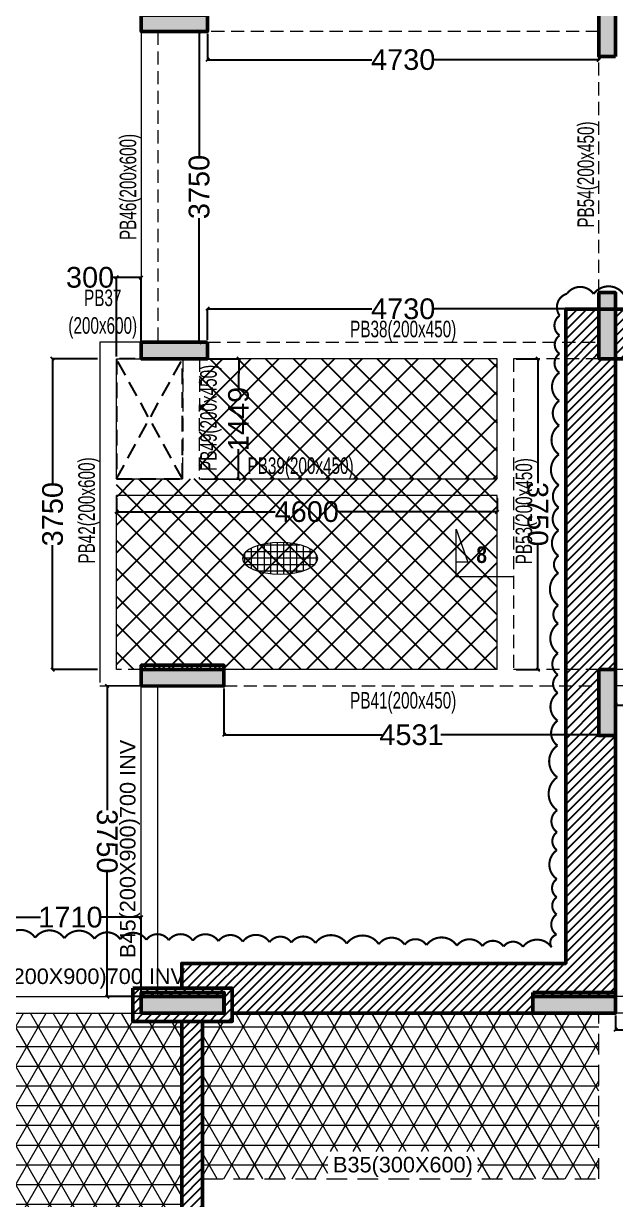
# Model space of a CAD drawing. Header units: millimetres. Extents: x 372 to 37729, y 179 to 80599.
# Drawn here: x 9580 to 16732, y 37891 to 52089 of the extents above; entities that cross this region are included whole.
import ezdxf
from ezdxf.enums import TextEntityAlignment as Align

# ---------------------------------------------------------------- set-up
doc = ezdxf.new("R2010")
doc.units = ezdxf.units.MM
doc.linetypes.add('DASHED', pattern=[0.75, 0.5, -0.25])
doc.linetypes.add('HIDDEN', pattern=[9.525, 6.35, -3.175])
for name, color, linetype, lineweight in [('A-CLMN', 5, 'Continuous', 50), ('A-CONC', 5, 'Continuous', 40), ('A-CONC-PATT', 253, 'Continuous', 0), ('HATCH', 9, 'Continuous', 0), ('S - BEAM', 7, 'Continuous', 13), ('S - BEAM TXT', 30, 'Continuous', 13), ('section symb', 5, 'Continuous', 0), ('STR-Stair', 1, 'Continuous', 13)]:
    doc.layers.add(name, color=color, linetype=linetype, lineweight=lineweight)
for name, color, linetype in [('BAND DETAILS', 2, 'Continuous'), ('PC-Detail-Light', 7, 'Continuous'), ('S-DIM', 8, 'Continuous'), ('SL-FW-HIDDEN', 1, 'Continuous'), ('SO-STR-BEAM-TEXT', 3, 'Continuous'), ('TEXT', 7, 'Continuous'), ('TOILET SUNK BY100', 240, 'Continuous'), ('TOILET SUNK BY80', 240, 'Continuous')]:
    doc.layers.add(name, color=color, linetype=linetype)
doc.styles.add('S - GRID TXT', font='ARIALNB.TTF')
doc.styles.add('SD', font='ARIALNB.TTF')
doc.styles.add('SOBHA', font='arial.ttf')
doc.styles.add('TITLE', font='tahoma.ttf')
doc.dimstyles.new('S--20', dxfattribs={"dimscale": 20, "dimtxt": 12.5, "dimasz": 2, "dimexe": 0.25, "dimexo": 1.5, "dimgap": 0.1, "dimtad": 0, "dimdec": 0, "dimrnd": 0.0005, "dimzin": 0, "dimdsep": 46, "dimtxsty": 'SOBHA', "dimblk": 'OBLIQUE', "dimcen": 0.09, "dimclrd": 8, "dimclre": 8, "dimclrt": 4, "dimadec": 0, "dimazin": 0, "dimtfac": 1, "dimtdec": 0, "dimtofl": 0, "dimtmove": 0, "dimatfit": 3, "dimfxl": 0.18, "dimtolj": 1, "dimtzin": 0, "dimlwd": -1, "dimlwe": -1, "dimarcsym": 0})
pattern_1 = [(0, (123594.12, 2235012.68), (0, 238.125), []), (60, (123594.12, 2235012.68), (-206.2223, 119.0625), []), (120, (123594.12, 2235012.68), (-206.2223, -119.0625), [])]
pattern_2 = [(45, (115101.865, 2202602.75), (-56.1266008, 56.1266008), [])]
pattern_3 = [(45, (115002.655, 2202502.09), (-56.1266008, 56.1266008), [])]

# ---------------------------------------------------------------- blocks, each defined once
blk = doc.blocks.new('*U72')
at = {"layer": 'SL-FW-HIDDEN', "linetype": 'HIDDEN', "ltscale": 30}
for p, q in [((800, 1449), (0, 0)), ((0, 1449), (800, 0))]:
    blk.add_line(p, q, dxfattribs=at)
blk.add_lwpolyline([(0, 1449), (800, 1449), (800, 0), (0, 0)], close=True, dxfattribs=at)
at = {"layer": 'SL-FW-HIDDEN', "linetype": 'DASHED', "ltscale": 250, "style": 'TITLE'}
blk.add_attdef('DECRIPTION', text='', height=125, dxfattribs=at).set_placement((960, 116), align=Align.MIDDLE_CENTER)
blk = doc.blocks.new('plinth beam layout')
at = {"layer": 'TOILET SUNK BY100', "linetype": 'Continuous', "lineweight": 18}
h = blk.add_hatch(dxfattribs=at)
h.set_pattern_fill('NET', color=2, scale=630)
h.set_pattern_definition([(2e-15, (-379527.434, -2223859.68), (0, 78.75), []), (90, (-379527.434, -2223859.68), (-78.75, 5e-15), [])])
h.paths.add_polyline_path([(-177095, -2211163), (-177096, -2211171), (-177099, -2211181), (-177103, -2211190), (-177108, -2211199), (-177114, -2211209), (-177122, -2211218), (-177130, -2211227), (-177140, -2211235), (-177150, -2211244), (-177162, -2211252), (-177174, -2211260), (-177187, -2211268), (-177202, -2211276), (-177217, -2211283), (-177233, -2211290), (-177250, -2211296), (-177267, -2211302), (-177286, -2211308), (-177304, -2211313), (-177324, -2211318), (-177344, -2211323), (-177365, -2211327), (-177386, -2211330), (-177407, -2211334), (-177429, -2211336), (-177451, -2211339), (-177474, -2211340), (-177496, -2211342), (-177519, -2211343), (-177542, -2211343), (-177565, -2211343), (-177587, -2211342), (-177610, -2211341), (-177632, -2211340), (-177655, -2211338), (-177677, -2211335), (-177698, -2211332), (-177720, -2211329), (-177741, -2211325), (-177761, -2211320), (-177781, -2211316), (-177800, -2211311), (-177819, -2211305), (-177837, -2211299), (-177854, -2211293), (-177870, -2211286), (-177886, -2211279), (-177901, -2211272), (-177914, -2211264), (-177927, -2211256), (-177939, -2211248), (-177950, -2211240), (-177960, -2211231), (-177969, -2211222), (-177977, -2211213), (-177984, -2211204), (-177989, -2211195), (-177994, -2211185), (-177997, -2211176), (-178000, -2211166), (-178000, -2211161), (-178001, -2211152), (-178000, -2211139), (-177997, -2211128), (-177994, -2211118), (-177989, -2211109), (-177984, -2211100), (-177977, -2211090), (-177969, -2211081), (-177960, -2211073), (-177950, -2211064), (-177939, -2211055), (-177927, -2211047), (-177914, -2211039), (-177901, -2211032), (-177886, -2211024), (-177870, -2211017), (-177854, -2211011), (-177837, -2211004), (-177819, -2210999), (-177800, -2210993), (-177781, -2210988), (-177761, -2210983), (-177741, -2210979), (-177720, -2210975), (-177698, -2210971), (-177677, -2210969), (-177655, -2210966), (-177632, -2210964), (-177610, -2210962), (-177587, -2210961), (-177565, -2210961), (-177542, -2210961), (-177519, -2210961), (-177496, -2210962), (-177474, -2210963), (-177451, -2210965), (-177429, -2210967), (-177407, -2210970), (-177386, -2210973), (-177365, -2210977), (-177344, -2210981), (-177324, -2210985), (-177304, -2210990), (-177286, -2210996), (-177267, -2211001), (-177250, -2211008), (-177233, -2211014), (-177217, -2211021), (-177202, -2211028), (-177187, -2211036), (-177174, -2211043), (-177162, -2211051), (-177150, -2211060), (-177140, -2211068), (-177130, -2211077), (-177122, -2211086), (-177114, -2211095), (-177108, -2211104), (-177103, -2211114), (-177099, -2211123), (-177096, -2211133), (-177095, -2211141), (-177094, -2211152)])
at = {"layer": 'TOILET SUNK BY80', "ltscale": 10000}
h = blk.add_hatch(dxfattribs=at)
h.set_pattern_fill('ANSI37', color=256, scale=75, style=0)
h.set_pattern_definition([(45, (-37256.75, -360192.46), (-168.379802, 168.379802), []), (135, (-37256.75, -360192.46), (-168.379802, -168.379802), [])])
h.paths.add_polyline_path([(-174926, -2208740), (-178425, -2208740), (-178425, -2208740), (-178524, -2208744), (-178524, -2210193), (-174925, -2210193)])
at = {"layer": 'TOILET SUNK BY80'}
h = blk.add_hatch(dxfattribs=at)
h.set_pattern_fill('ANSI37', color=256, scale=75, style=0)
h.set_pattern_definition([(45, (-2861.98, -360192.46), (-168.379802, 168.379802), []), (135, (-2861.98, -360192.46), (-168.379802, -168.379802), [])])
h.paths.add_polyline_path([(-174925, -2210193), (-179525, -2210193), (-179525, -2212490), (-179225, -2212490), (-178425, -2212490), (-174925, -2212490)])
at = {"layer": 'A-CLMN', "lineweight": 18, "extrusion": (0, 0, -1)}
blk.add_ellipse((-177547, -2211152, 0), major_axis=(454, 0), ratio=0.421603, dxfattribs=at)
at = {"layer": 'S - BEAM', "linetype": 'ByBlock', "ltscale": 25}
for p, q in [((-179225, -2204793, 0), (-179225, -2208543, 0)), ((-179225, -2208543, 0), (-179725, -2208543, 0)), ((-179725, -2208543, 0), (-179725, -2208743, 0)), ((-179725, -2208743, 0), (-179725, -2212493, 0)), ((-179525, -2210193, -1), (-179525, -2208743, 0)), ((-179525, -2208743, 0), (-179225, -2208743, 0)), ((-174926, -2208743, 1), (-178425, -2208743, 0)), ((-174925, -2210193, 0), (-174926, -2208743, 0)), ((-179525, -2212493, 0), (-179525, -2210395, -1)), ((-174925, -2212493, 0), (-174925, -2210395, 0)), ((-174925, -2212493, 1), (-178225, -2212493, 0)), ((-179725, -2212693, 0), (-179225, -2212693, 0))]:
    blk.add_line(p, q, dxfattribs=at)
at = {"layer": 'S - BEAM', "linetype": 'HIDDEN', "ltscale": 25}
for p, q in [((-179025, -2204793, 0), (-179025, -2208543, 0)), ((-173695, -2204791, 0), (-178425, -2204791, 0)), ((-173695, -2207943, 0), (-173695, -2205093, 0)), ((-178425, -2208543, 0), (-173695, -2208543, 0)), ((-178722, -2208743, -1), (-178725, -2210193, -1)), ((-178522, -2208743, -1), (-178525, -2210193, -1)), ((-174926, -2208743, 0), (-174926, -2208743, 0)), ((-174726, -2208743, 0), (-174726, -2212493, 0)), ((-173695, -2208743, 0), (-174726, -2208743, 1)), ((-179725, -2212493, 0), (-179725, -2212693, 0)), ((-179725, -2212493, 0), (-179725, -2212493, 0)), ((-179225, -2212493, 0), (-179525, -2212493, 0)), ((-173695, -2212493, 0), (-174726, -2212493, 1)), ((-178225, -2212693, 0), (-173695, -2212693, 0))]:
    blk.add_line(p, q, dxfattribs=at)
at = {"layer": 'S - BEAM', "linetype": 'ByBlock', "ltscale": 25, "elevation": 0}
for points in [[(-179525, -2210193), (-178725, -2210193)], [(-178525, -2210193), (-174925, -2210193)], [(-174925, -2210395), (-179525, -2210395)]]:
    blk.add_lwpolyline(points, dxfattribs=at)
at = {"layer": 'section symb', "ltscale": 1000, "elevation": -1}
blk.add_lwpolyline([(-174723, -2211374), (-175420, -2211374), (-175420, -2210799), (-175281, -2211197), (-175420, -2211197)], dxfattribs=at)
at = {"layer": 'SL-FW-HIDDEN', "color": 3, "linetype": 'DASHED', "lineweight": 5, "ltscale": 30, "xscale": -1, "rotation": 180}
blk.add_blockref('*U72', (-179525, -2208743, 0), dxfattribs=at)
at = {"layer": 'S - BEAM TXT', "char_height": 200, "attachment_point": 8, "rotation": 90, "style": 'S - GRID TXT'}
for s, insert in [('{\\fSwis721 LtCn BT|b0|i0|c0|p34;\\W0.9;PB54(200x450)}', (-173695, -2206518, 0)), ('{\\fSwis721 LtCn BT|b0|i0|c0|p34;\\W0.9;PB46(200x600)}', (-179225, -2206668, 0)), ('{\\fSwis721 LtCn BT|b0|i0|c0|p34;\\W0.9;PB49(200x450)}', (-178253, -2209456, 0)), ('{\\fSwis721 LtCn BT|b0|i0|c0|p34;\\W0.9;PB42(200x600)}', (-179725, -2210574, -1)), ('{\\fSwis721 LtCn BT|b0|i0|c0|p34;\\W0.9;PB53(200x450)}', (-174442, -2210583, -1))]:
    blk.add_mtext(s, dxfattribs=dict(at, insert=insert))
at = {"layer": 'S - BEAM TXT', "char_height": 200, "attachment_point": 8, "style": 'S - GRID TXT'}
for s, insert in [('{\\fSwis721 LtCn BT|b0|i0|c0|p34;\\W0.9;PB37\\P(200x600)}', (-179690, -2208500, 0)), ('{\\fSwis721 LtCn BT|b0|i0|c0|p34;\\W0.9;PB38(200x450)}', (-176060, -2208543, 0)), ('{\\fSwis721 LtCn BT|b0|i0|c0|p34;\\W0.9;PB39(200x450)}', (-177300, -2210193, 0)), ('{\\fSwis721 LtCn BT|b0|i0|c0|p34;\\W0.9;PB41(200x450)}', (-176060, -2213026, 0))]:
    blk.add_mtext(s, dxfattribs=dict(at, insert=insert))
at = {"layer": 'TEXT', "color": 4, "linetype": 'Continuous', "style": 'SD'}
blk.add_text('8', height=200, rotation=0.0105, dxfattribs=at).set_placement((-175176, -2211208, -1))
blk = doc.blocks.new('A$C2768e20f')
at = {"layer": 'PC-Detail-Light', "linetype": 'ByBlock'}
h = blk.add_hatch(dxfattribs=at)
h.set_pattern_fill('ANSI31', color=8, scale=25)
h.set_pattern_definition(pattern_2)
h.paths.add_polyline_path([(8240, 8331), (8240, 11081), (8040, 11081), (8040, 11680), (7639, 11680), (7639, 8331), (3000, 8331), (3000, 8031), (3610, 8031), (3610, 7731), (7240, 7731), (7240, 7931), (8240, 7931), (8240, 7931)])
h.paths.add_polyline_path([(8040, 11880), (7639, 11880), (7639, 11680), (8040, 11680)])
h.paths.add_polyline_path([(8240, 15631), (8041, 15631), (8041, 15630), (7639, 15630), (7639, 11880), (8040, 11880), (8040, 11881), (8240, 11881)])
h.paths.add_polyline_path([(8040, 15830), (7639, 15830), (7639, 15630), (8040, 15630)])
h.paths.add_polyline_path([(8040, 16231), (7639, 16231), (7639, 15830), (8040, 15830)])
h.paths.add_polyline_path([(10240, 16031), (10240, 16231), (8240, 16231), (8240, 15631), (10240, 15631)])
h.paths.add_polyline_path([(10439, 16231), (10240, 16231), (10240, 16031), (10439, 16031)])
h.paths.add_polyline_path([(342, 7965), (3101, 7965), (3101, 8334), (342, 8334)], flags=9)
h = blk.add_hatch(dxfattribs=at)
h.set_pattern_fill('ANSI31', color=8, scale=25)
h.set_pattern_definition(pattern_2)
h.paths.add_polyline_path([(3510, 7931), (3510, 7731), (3610, 7731), (3610, 8031), (3000, 8031), (3000, 7931)])
h.paths.add_polyline_path([(2709, 8031), (2710, 7931), (3000, 7931), (3000, 8031)])
h.paths.add_polyline_path([(2510, 8031), (2510, 7931), (2710, 7931), (2709, 8031)])
h.paths.add_polyline_path([(2510, 7931), (2410, 7931), (2410, 7731), (2510, 7731)])
h.paths.add_polyline_path([(2510, 7931), (2510, 8031), (2410, 8031), (2410, 7931)])
h.paths.add_polyline_path([(3000, 7631), (3000, 7731), (2510, 7731), (2410, 7731), (2410, 7631)])
h.paths.add_polyline_path([(3250, 7631), (3250, 7731), (3000, 7731), (3000, 7631)])
h.paths.add_polyline_path([(3250, 7731), (3250, 7631), (3610, 7631), (3610, 7731), (3510, 7731), (3510, 7731)])
h = blk.add_hatch(dxfattribs=at)
h.set_pattern_fill('ANSI31', color=8, scale=25)
h.set_pattern_definition([(45, (102611.93, 2205052.65), (-56.1266008, 56.1266008), [])])
h.paths.add_polyline_path([(2510, 7981), (3510, 7981), (3510, 7931), (2510, 7931)])
h = blk.add_hatch(dxfattribs=at)
h.set_pattern_fill('ANSI31', color=8, scale=25)
h.set_pattern_definition(pattern_2)
h.paths.add_polyline_path([(11850, 5731), (9890, 5731), (9890, 2876), (3250, 2876), (3250, 7631), (3000, 7631), (3000, 201), (3029, 201), (3050, 201), (3050, 301), (3250, 301), (3250, 2626), (6199, 2626), (6199, -499), (6450, -499), (6450, 501), (7850, 501), (7850, 200), (7900, 201), (7900, 301), (8100, 301), (8100, 751), (6450, 751), (6450, 2626), (9890, 2626), (9890, 201), (10140, 201), (10140, 5481), (11850, 5481)])
h.paths.add_polyline_path([(9890, 1), (10140, 1), (10140, 201), (9890, 201)], flags=17)
at = {"layer": 'A-CLMN', "linetype": 'ByBlock'}
for points, elevation in [([(3000, 8031), (3000, 8331), (7639, 8331), (7639, 16231), (8240, 16231)], -1), ([(7639, 15631), (7639, 16231), (10439, 16231), (10439, 15631), (8240, 15631), (8240, 8331), (8240, 7731), (3610, 7731)], -1), ([(3250, 2626), (3250, 301), (3050, 301), (3050, 301), (3000, 301), (3000, 7631), (3000, 7631)], 0), ([(3250, 7631), (3250, 2876)], 0)]:
    blk.add_lwpolyline(points, dxfattribs=dict(at, elevation=elevation))
at = {"layer": 'A-CLMN', "linetype": 'ByBlock', "elevation": 0}
for points in [[(2410, 8031), (3610, 8031), (3610, 7631), (2410, 7631)], [(2510, 7981), (3510, 7981), (3510, 7931), (2510, 7931)], [(2510, 7931), (3510, 7931), (3510, 7731), (2510, 7731)]]:
    blk.add_lwpolyline(points, close=True, dxfattribs=at)
at = {"layer": 'S - BEAM', "linetype": 'DASHED', "ltscale": 500, "elevation": 0}
for points in [[(10239, 11881), (8239, 11881)], [(10239, 11681), (8239, 11681)], [(10240, 7931), (8240, 7931)], [(8040, 5731), (8040, 7731)], [(10240, 7731), (8240, 7731)], [(3248, 5731), (8040, 5731)]]:
    blk.add_lwpolyline(points, dxfattribs=at)
at = {"layer": 'S - BEAM', "linetype": 'ByBlock', "ltscale": 500, "elevation": 0}
for points in [[(2510, 7931), (2509, 11681)], [(2710, 7931), (2709, 11681)], [(799, 7931), (2510, 7931)], [(799, 7731), (2510, 7731)]]:
    blk.add_lwpolyline(points, dxfattribs=at)
at = {"layer": 'SO-STR-BEAM-TEXT', "style": 'SOBHA'}
blk.add_text('B45(200X900)700 INV', height=187.5, rotation=90, dxfattribs=at).set_placement((2440, 8396, -11))
for s, p in [('B32(200X900)700 INV', (403, 8082, -1)), ('B35(300X600)', (4827, 5808, -2))]:
    blk.add_text(s, height=187.5, dxfattribs=at).set_placement(p)
blk = doc.blocks.new('TYP CLM')
at = {"layer": 'A-CONC-PATT'}
h = blk.add_hatch(color=256, dxfattribs=at)
h.dxf.hatch_style = 1
h.paths.add_polyline_path([(7941, 19180), (8141, 19180), (8141, 19980), (7941, 19980)])
h = blk.add_hatch(color=256, dxfattribs=at)
h.dxf.hatch_style = 1
h.paths.add_polyline_path([(3210, 19480), (3210, 19680), (2410, 19680), (2410, 19480)])
h = blk.add_hatch(color=256, dxfattribs=at)
h.dxf.hatch_style = 1
h.paths.add_polyline_path([(8140, 16330), (7940, 16330), (7940, 15530), (8140, 15530)])
h = blk.add_hatch(color=256, dxfattribs=at)
h.dxf.hatch_style = 1
h.paths.add_polyline_path([(3210, 15530), (3210, 15730), (2410, 15730), (2410, 15530)])
h = blk.add_hatch(color=256, dxfattribs=at)
h.dxf.hatch_style = 1
h.paths.add_polyline_path([(2411, 11780), (2411, 11580), (3410, 11579), (3410, 11779)])
h = blk.add_hatch(color=256, dxfattribs=at)
h.dxf.hatch_style = 1
h.paths.add_polyline_path([(8140, 11780), (7940, 11780), (7940, 10980), (8140, 10980)])
h = blk.add_hatch(color=256, dxfattribs=at)
h.dxf.hatch_style = 1
h.paths.add_polyline_path([(2410, 7830), (2410, 7630), (3410, 7630), (3410, 7830)])
h = blk.add_hatch(color=256, dxfattribs=at)
h.dxf.hatch_style = 1
h.paths.add_polyline_path([(7140, 7830), (7140, 7630), (8140, 7630), (8140, 7830)])
at = {"layer": 'PC-Detail-Light', "linetype": 'ByBlock'}
h = blk.add_hatch(dxfattribs=at)
h.set_pattern_fill('ANSI31', color=8, scale=25)
h.set_pattern_definition(pattern_3)
h.paths.add_polyline_path([(2410, 11779), (3410, 11779), (3410, 11830), (2410, 11830)])
h = blk.add_hatch(dxfattribs=at)
h.set_pattern_fill('ANSI31', color=8, scale=25)
h.set_pattern_definition(pattern_3)
h.paths.add_polyline_path([(2410, 7830), (3410, 7830), (3410, 7880), (2410, 7880)])
h = blk.add_hatch(dxfattribs=at)
h.set_pattern_fill('ANSI31', color=8, scale=25)
h.set_pattern_definition([(45, (107242.72, 2204951.99), (-56.1266008, 56.1266008), [])])
h.paths.add_polyline_path([(7140, 7880), (8140, 7880), (8140, 7830), (7140, 7830)])
at = {"layer": 'A-CLMN'}
for points, elevation in [([(8141, 19180), (7941, 19180), (7941, 19980), (8141, 19980)], 1), ([(3210, 19680), (3210, 19480), (2410, 19480), (2410, 19680)], 1), ([(7940, 16330), (8140, 16330), (8140, 15530), (7940, 15530)], 0), ([(3210, 15730), (3210, 15530), (2410, 15530), (2410, 15730)], 0), ([(2410, 11779), (3410, 11779), (3410, 11830), (2410, 11830)], 0), ([(2411, 11580), (3410, 11579), (3410, 11779), (2411, 11780)], 0), ([(7940, 11780), (8140, 11780), (8140, 10980), (7940, 10980)], 0), ([(2410, 7830), (3410, 7830), (3410, 7880), (2410, 7880)], 0), ([(2410, 7630), (3410, 7630), (3410, 7830), (2410, 7830)], 0), ([(8140, 7630), (7140, 7630), (7140, 7830), (8140, 7830)], 0)]:
    blk.add_lwpolyline(points, close=True, dxfattribs=dict(at, elevation=elevation))
at = {"layer": 'A-CLMN', "linetype": 'ByBlock', "elevation": 0}
blk.add_lwpolyline([(7140, 7880), (8140, 7880), (8140, 7830), (7140, 7830)], close=True, dxfattribs=at)
at = {"layer": 'A-CONC', "ltscale": 50, "elevation": 0}
for points in [[(8140, 11580), (8140, 11780)], [(8140, 11580), (8140, 11780)], [(7940, 10980), (8140, 10980)], [(7940, 10980), (8140, 10980)]]:
    blk.add_lwpolyline(points, dxfattribs=at)
at = {"layer": 'S - BEAM', "linetype": 'HIDDEN', "ltscale": 25}
for p, q in [((2411, 15729, 0), (2611, 15729, 0)), ((3210, 15530), (3210, 15730)), ((7941, 15729, 1), (7941, 15529, 1))]:
    blk.add_line(p, q, dxfattribs=at)
at = {"layer": 'S - BEAM', "linetype": 'ByBlock', "ltscale": 25}
blk.add_line((3210, 15530), (3210, 15730), dxfattribs=at)
blk = doc.blocks.new('_Oblique')
at = {"color": 0, "linetype": 'ByBlock', "lineweight": -2}
blk.add_line((-0.5, -0.5), (0.5, 0.5), dxfattribs=at)
blk = doc.blocks.new('*D370')
at = {"layer": 'Defpoints', "color": 0, "linetype": 'ByBlock', "transparency": 16777216}
for p in [(10590, 44090), (11201, 44091, 1), (11202, 40341, 1)]:
    blk.add_point(p, dxfattribs=at)
at = {"layer": 'S-DIM', "color": 8, "transparency": 16777216}
for p, q in [((11171, 44091), (10585, 44090)), ((10590, 44090), (10590, 42590)), ((10591, 40340), (10591, 41841)), ((11172, 40341), (10586, 40340))]:
    blk.add_line(p, q, dxfattribs=at)
at = {"layer": 'S-DIM', "color": 8, "linetype": 'ByBlock', "transparency": 16777216, "xscale": 40, "yscale": 40, "zscale": 40}
for p, rotation in [((10590, 44090), 90.01195739956965), ((10591, 40340), 270.0119573995697)]:
    blk.add_blockref('_Oblique', p, dxfattribs=dict(at, rotation=rotation))
at = {"layer": 'S-DIM', "color": 4, "linetype": 'ByBlock', "transparency": 16777216, "insert": (10590, 42215), "char_height": 250, "attachment_point": 5, "rotation": 270.012, "style": 'SOBHA'}
blk.add_mtext('\\A1;3750', dxfattribs=at)
blk = doc.blocks.new('*D371')
at = {"layer": 'Defpoints', "color": 0, "linetype": 'ByBlock', "transparency": 16777216}
for p in [(12002, 44091, 0), (16532, 44090, 0), (16532, 43500)]:
    blk.add_point(p, dxfattribs=at)
at = {"layer": 'S-DIM', "color": 8, "transparency": 16777216}
for p, q in [((12002, 44061), (12002, 43495)), ((16532, 44060), (16532, 43495)), ((12002, 43500), (13911, 43500)), ((16532, 43500), (14623, 43500))]:
    blk.add_line(p, q, dxfattribs=at)
at = {"layer": 'S-DIM', "color": 8, "linetype": 'ByBlock', "transparency": 16777216, "xscale": 40, "yscale": 40, "zscale": 40}
for p, rotation in [((12002, 43500), 179.9920136971519), ((16532, 43500), 359.9920136971519)]:
    blk.add_blockref('_Oblique', p, dxfattribs=dict(at, rotation=rotation))
at = {"layer": 'S-DIM', "color": 4, "linetype": 'ByBlock', "transparency": 16777216, "insert": (14267, 43500), "char_height": 250, "attachment_point": 5, "rotation": 359.992, "style": 'SOBHA'}
blk.add_mtext('\\A1;4531', dxfattribs=at)
blk = doc.blocks.new('*D273')
at = {"layer": 'Defpoints', "color": 0, "linetype": 'ByBlock', "transparency": 16777216}
for p in [(16732, 40141, 0), (19567, 40141, 0), (19567, 39940)]:
    blk.add_point(p, dxfattribs=at)
at = {"layer": 'S-DIM', "color": 8, "transparency": 16777216}
for p, q in [((16732, 40111), (16732, 39935)), ((19567, 40111), (19567, 39935)), ((16732, 39940), (17771, 39940)), ((19567, 39940), (18528, 39940))]:
    blk.add_line(p, q, dxfattribs=at)
at = {"layer": 'S-DIM', "color": 8, "linetype": 'ByBlock', "transparency": 16777216, "xscale": 40, "yscale": 40, "zscale": 40, "rotation": 180}
blk.add_blockref('_Oblique', (16732, 39940), dxfattribs=at)
at = {"layer": 'S-DIM', "color": 8, "linetype": 'ByBlock', "transparency": 16777216, "xscale": 40, "yscale": 40, "zscale": 40}
blk.add_blockref('_Oblique', (19567, 39940), dxfattribs=at)
at = {"layer": 'S-DIM', "color": 4, "linetype": 'ByBlock', "transparency": 16777216, "insert": (18149, 39940), "char_height": 250, "attachment_point": 5, "style": 'SOBHA'}
blk.add_mtext('\\A1;2835', dxfattribs=at)
blk = doc.blocks.new('*D275')
at = {"layer": 'Defpoints', "color": 0, "linetype": 'ByBlock', "transparency": 16777216}
for p in [(16731, 44091, 0), (19561, 44091, 1), (19561, 43858)]:
    blk.add_point(p, dxfattribs=at)
at = {"layer": 'S-DIM', "color": 8, "transparency": 16777216}
for p, q in [((16731, 44061), (16731, 43853)), ((19561, 44061), (19561, 43853)), ((16731, 43858), (17769, 43858)), ((19561, 43858), (18523, 43858))]:
    blk.add_line(p, q, dxfattribs=at)
at = {"layer": 'S-DIM', "color": 8, "linetype": 'ByBlock', "transparency": 16777216, "xscale": 40, "yscale": 40, "zscale": 40, "rotation": 180}
blk.add_blockref('_Oblique', (16731, 43858), dxfattribs=at)
at = {"layer": 'S-DIM', "color": 8, "linetype": 'ByBlock', "transparency": 16777216, "xscale": 40, "yscale": 40, "zscale": 40}
blk.add_blockref('_Oblique', (19561, 43858), dxfattribs=at)
at = {"layer": 'S-DIM', "color": 4, "linetype": 'ByBlock', "transparency": 16777216, "insert": (18146, 43858), "char_height": 250, "attachment_point": 5, "style": 'SOBHA'}
blk.add_mtext('\\A1;2830', dxfattribs=at)
blk = doc.blocks.new('*D376')
at = {"layer": 'Defpoints', "color": 0, "linetype": 'ByBlock', "transparency": 16777216}
for p in [(15501, 48040, 0), (15502, 44290, 0), (15792, 44290)]:
    blk.add_point(p, dxfattribs=at)
at = {"layer": 'S-DIM', "color": 8, "transparency": 16777216}
for p, q in [((15531, 48040), (15797, 48040)), ((15792, 48040), (15792, 46540)), ((15792, 44290), (15792, 45790)), ((15532, 44290), (15797, 44290))]:
    blk.add_line(p, q, dxfattribs=at)
at = {"layer": 'S-DIM', "color": 8, "linetype": 'ByBlock', "transparency": 16777216, "xscale": 40, "yscale": 40, "zscale": 40}
for p, rotation in [((15792, 48040), 90.0030445101964), ((15792, 44290), 270.0030445101964)]:
    blk.add_blockref('_Oblique', p, dxfattribs=dict(at, rotation=rotation))
at = {"layer": 'S-DIM', "color": 4, "linetype": 'ByBlock', "transparency": 16777216, "insert": (15792, 46165), "char_height": 250, "attachment_point": 5, "rotation": 270.003, "style": 'SOBHA'}
blk.add_mtext('\\A1;3750', dxfattribs=at)
blk = doc.blocks.new('*D377')
at = {"layer": 'Defpoints', "color": 0, "linetype": 'ByBlock', "transparency": 16777216}
for p in [(16532, 48643), (11802, 48240, 0), (16532, 48240, 0)]:
    blk.add_point(p, dxfattribs=at)
at = {"layer": 'S-DIM', "color": 8, "transparency": 16777216}
for p, q in [((11802, 48270), (11802, 48648)), ((11802, 48643), (13787, 48643)), ((16532, 48643), (14547, 48643)), ((16532, 48270), (16532, 48648))]:
    blk.add_line(p, q, dxfattribs=at)
at = {"layer": 'S-DIM', "color": 8, "linetype": 'ByBlock', "transparency": 16777216, "xscale": 40, "yscale": 40, "zscale": 40, "rotation": 180}
blk.add_blockref('_Oblique', (11802, 48643), dxfattribs=at)
at = {"layer": 'S-DIM', "color": 8, "linetype": 'ByBlock', "transparency": 16777216, "xscale": 40, "yscale": 40, "zscale": 40}
blk.add_blockref('_Oblique', (16532, 48643), dxfattribs=at)
at = {"layer": 'S-DIM', "color": 4, "linetype": 'ByBlock', "transparency": 16777216, "insert": (14167, 48643), "char_height": 250, "attachment_point": 5, "style": 'SOBHA'}
blk.add_mtext('\\A1;4730', dxfattribs=at)
blk = doc.blocks.new('*D276')
at = {"layer": 'Defpoints', "color": 0, "linetype": 'ByBlock', "transparency": 16777216}
for p in [(10702, 46388, 0), (15302, 46388, 0), (15302, 46194)]:
    blk.add_point(p, dxfattribs=at)
at = {"layer": 'S-DIM', "color": 8, "transparency": 16777216}
for p, q in [((10702, 46358), (10702, 46189)), ((15302, 46358), (15302, 46189)), ((10702, 46194), (12622, 46194)), ((15302, 46194), (13382, 46194))]:
    blk.add_line(p, q, dxfattribs=at)
at = {"layer": 'S-DIM', "color": 8, "linetype": 'ByBlock', "transparency": 16777216, "xscale": 40, "yscale": 40, "zscale": 40, "rotation": 180}
blk.add_blockref('_Oblique', (10702, 46194), dxfattribs=at)
at = {"layer": 'S-DIM', "color": 8, "linetype": 'ByBlock', "transparency": 16777216, "xscale": 40, "yscale": 40, "zscale": 40}
blk.add_blockref('_Oblique', (15302, 46194), dxfattribs=at)
at = {"layer": 'S-DIM', "color": 4, "linetype": 'ByBlock', "transparency": 16777216, "insert": (13002, 46194), "char_height": 250, "attachment_point": 5, "style": 'SOBHA'}
blk.add_mtext('\\A1;4600', dxfattribs=at)
blk = doc.blocks.new('*D378')
at = {"layer": 'Defpoints', "color": 0, "linetype": 'ByBlock', "transparency": 16777216}
for p in [(10502, 48040, 0), (9932, 44290), (10502, 44290, 0)]:
    blk.add_point(p, dxfattribs=at)
at = {"layer": 'S-DIM', "color": 8, "transparency": 16777216}
for p, q in [((10472, 48040), (9927, 48040)), ((9932, 48040), (9932, 46540)), ((9932, 44290), (9932, 45790)), ((10472, 44290), (9927, 44290))]:
    blk.add_line(p, q, dxfattribs=at)
at = {"layer": 'S-DIM', "color": 8, "linetype": 'ByBlock', "transparency": 16777216, "xscale": 40, "yscale": 40, "zscale": 40}
for p, rotation in [((9932, 48040), 90), ((9932, 44290), 270)]:
    blk.add_blockref('_Oblique', p, dxfattribs=dict(at, rotation=rotation))
at = {"layer": 'S-DIM', "color": 4, "linetype": 'ByBlock', "transparency": 16777216, "insert": (9932, 46165), "char_height": 250, "attachment_point": 5, "rotation": 90, "style": 'SOBHA'}
blk.add_mtext('\\A1;3750', dxfattribs=at)
blk = doc.blocks.new('*D277')
at = {"layer": 'Defpoints', "color": 0, "linetype": 'ByBlock', "transparency": 16777216}
for p in [(10702, 49023), (10702, 48040, 0), (11002, 48040, 0)]:
    blk.add_point(p, dxfattribs=at)
at = {"layer": 'S-DIM', "color": 8, "transparency": 16777216}
for p, q in [((10702, 49023), (10662, 49023)), ((10702, 48070), (10702, 49028)), ((11002, 49023), (10702, 49023)), ((11002, 48070), (11002, 49028))]:
    blk.add_line(p, q, dxfattribs=at)
at = {"layer": 'S-DIM', "color": 8, "linetype": 'ByBlock', "transparency": 16777216, "xscale": 40, "yscale": 40, "zscale": 40, "rotation": 180}
blk.add_blockref('_Oblique', (10702, 49023), dxfattribs=at)
at = {"layer": 'S-DIM', "color": 8, "linetype": 'ByBlock', "transparency": 16777216, "xscale": 40, "yscale": 40, "zscale": 40}
blk.add_blockref('_Oblique', (11002, 49023), dxfattribs=at)
at = {"layer": 'S-DIM', "color": 4, "linetype": 'ByBlock', "transparency": 16777216, "insert": (10384, 49023), "char_height": 250, "attachment_point": 5, "style": 'SOBHA'}
blk.add_mtext('\\A1;300', dxfattribs=at)
blk = doc.blocks.new('*D379')
at = {"layer": 'Defpoints', "color": 0, "linetype": 'ByBlock', "transparency": 16777216}
for p in [(11705, 48040, -1), (11702, 46591, -1), (12177, 46590)]:
    blk.add_point(p, dxfattribs=at)
at = {"layer": 'S-DIM', "color": 8, "transparency": 16777216}
for p, q in [((11735, 48040), (12185, 48039)), ((12180, 48039), (12179, 47678)), ((12177, 46590), (12177, 46950)), ((11732, 46590), (12182, 46589))]:
    blk.add_line(p, q, dxfattribs=at)
at = {"layer": 'S-DIM', "color": 8, "linetype": 'ByBlock', "transparency": 16777216, "xscale": 40, "yscale": 40, "zscale": 40}
for p, rotation in [((12180, 48039), 89.87406553774976), ((12177, 46590), 269.8740655377498)]:
    blk.add_blockref('_Oblique', p, dxfattribs=dict(at, rotation=rotation))
at = {"layer": 'S-DIM', "color": 4, "linetype": 'ByBlock', "transparency": 16777216, "insert": (12178, 47314), "char_height": 250, "attachment_point": 5, "rotation": 89.8741, "style": 'SOBHA'}
blk.add_mtext('\\A1;1449', dxfattribs=at)
blk = doc.blocks.new('*D380')
at = {"layer": 'Defpoints', "color": 0, "linetype": 'ByBlock', "transparency": 16777216}
for p in [(11202, 51990, 0), (11202, 48240, 0), (11702, 48240)]:
    blk.add_point(p, dxfattribs=at)
at = {"layer": 'S-DIM', "color": 8, "transparency": 16777216}
for p, q in [((11232, 51990), (11707, 51990)), ((11702, 51990), (11702, 50490)), ((11702, 48240), (11702, 49740)), ((11232, 48240), (11707, 48240))]:
    blk.add_line(p, q, dxfattribs=at)
at = {"layer": 'S-DIM', "color": 8, "linetype": 'ByBlock', "transparency": 16777216, "xscale": 40, "yscale": 40, "zscale": 40}
for p, rotation in [((11702, 51990), 90), ((11702, 48240), 270)]:
    blk.add_blockref('_Oblique', p, dxfattribs=dict(at, rotation=rotation))
at = {"layer": 'S-DIM', "color": 4, "linetype": 'ByBlock', "transparency": 16777216, "insert": (11702, 50115), "char_height": 250, "attachment_point": 5, "rotation": 90, "style": 'SOBHA'}
blk.add_mtext('\\A1;3750', dxfattribs=at)
blk = doc.blocks.new('*D381')
at = {"layer": 'Defpoints', "color": 0, "linetype": 'ByBlock', "transparency": 16777216}
for p in [(11802, 51993, 0), (16532, 51993, 0), (11802, 51652)]:
    blk.add_point(p, dxfattribs=at)
at = {"layer": 'S-DIM', "color": 8, "transparency": 16777216}
for p, q in [((11802, 51963), (11802, 51647)), ((16532, 51963), (16532, 51647)), ((11802, 51652), (13787, 51652)), ((16532, 51652), (14547, 51652))]:
    blk.add_line(p, q, dxfattribs=at)
at = {"layer": 'S-DIM', "color": 8, "linetype": 'ByBlock', "transparency": 16777216, "xscale": 40, "yscale": 40, "zscale": 40, "rotation": 180}
blk.add_blockref('_Oblique', (11802, 51652), dxfattribs=at)
at = {"layer": 'S-DIM', "color": 8, "linetype": 'ByBlock', "transparency": 16777216, "xscale": 40, "yscale": 40, "zscale": 40}
blk.add_blockref('_Oblique', (16532, 51652), dxfattribs=at)
at = {"layer": 'S-DIM', "color": 4, "linetype": 'ByBlock', "transparency": 16777216, "insert": (14167, 51652), "char_height": 250, "attachment_point": 5, "style": 'SOBHA'}
blk.add_mtext('\\A1;4730', dxfattribs=at)
blk = doc.blocks.new('*D259')
at = {"layer": 'Defpoints', "color": 0, "linetype": 'ByBlock', "transparency": 16777216}
for p in [(9292, 41298), (9292, 40141, 9), (11002, 40141, 1)]:
    blk.add_point(p, dxfattribs=at)
at = {"layer": 'S-DIM', "color": 8, "transparency": 16777216}
for p, q in [((9292, 40171), (9292, 41303)), ((9292, 41298), (9784, 41298)), ((11002, 41298), (10510, 41298)), ((11002, 40171), (11002, 41303))]:
    blk.add_line(p, q, dxfattribs=at)
at = {"layer": 'S-DIM', "color": 8, "linetype": 'ByBlock', "transparency": 16777216, "xscale": 40, "yscale": 40, "zscale": 40, "rotation": 180}
blk.add_blockref('_Oblique', (9292, 41298), dxfattribs=at)
at = {"layer": 'S-DIM', "color": 8, "linetype": 'ByBlock', "transparency": 16777216, "xscale": 40, "yscale": 40, "zscale": 40}
blk.add_blockref('_Oblique', (11002, 41298), dxfattribs=at)
at = {"layer": 'S-DIM', "color": 4, "linetype": 'ByBlock', "transparency": 16777216, "insert": (10147, 41298), "char_height": 250, "attachment_point": 5, "style": 'SOBHA'}
blk.add_mtext('\\A1;1710', dxfattribs=at)

msp = doc.modelspace()

# ---------------------------------------------------------------- hatches: boundary and pattern name
at = {"layer": 'HATCH'}
h = msp.add_hatch(dxfattribs=at)
h.set_pattern_fill('NET3', color=8, scale=75)
h.set_pattern_definition(pattern_1)
h.paths.add_polyline_path([(11491.8, 40040.6), (10901.4, 40040.5), (10901.4, 40140.6), (9391.8, 40140.6), (9391.8, 40040.6), (8691.5, 40040.6), (8691.5, 38240.6), (8791.8, 38240.6), (8791.8, 37240.6), (8691.5, 37240.6), (8691.5, 33710.6), (8791.8, 33710.6), (8791.8, 33605.6), (8791.8, 32610.6), (9245.1, 32610.6), (9245.1, 32930.4), (11057.3, 32930.4), (11057.3, 32610.6), (11492.1, 32610.6), (11492.1, 32710.6), (11491.8, 32710.6)])
h = msp.add_hatch(dxfattribs=at)
h.set_pattern_fill('NET3', color=8, scale=75)
h.set_pattern_definition(pattern_1)
h.paths.add_polyline_path([(16531.9, 40140.6), (15731.8, 40140.6), (12101.8, 40140.6), (12101.8, 40040.6), (11741.8, 40040.6), (11741.8, 38140.6), (13257.4, 38140.6), (13257.4, 38470.4), (15069.6, 38470.4), (15069.6, 38140.6), (16531.9, 38140.6)])

# ---------------------------------------------------------------- linework, layer by layer
at = {"layer": 'STR-Stair', "color": 1, "linetype": 'ByBlock', "const_width": 25, "flags": 128}
msp.add_lwpolyline([(9370.2, 41057.6, -0.5205671), (9720.7, 41051, -0.5205671), (10072.7, 41044.4, -0.5205671), (10436.8, 41037.5, -0.5205671), (10748.7, 41031.7, -0.5205671), (11063.5, 41025.8, -0.5205671), (11335, 41020.7, -0.5205671), (11625.9, 41015.2, -0.5205671), (11934.4, 41009.4, -0.5205671), (12228.8, 41003.8, -0.5205671), (12552.7, 40997.8, -0.5205671), (12816.3, 40992.8, -0.5205671), (13107.1, 40987.3, -0.5205671), (13484.7, 40980.2, -0.5205671), (13873.2, 40972.9, -0.5205671), (14185.4, 40967.1, -0.5205671), (14448.8, 40962.1, -0.5205671), (14816.3, 40955.2, -0.5205671), (15123.6, 40949.4, -0.5205671), (15379.7, 40944.6, -0.5205671), (15612.8, 40940.2, -0.5205671), (15961.2, 40933.7, -0.5205671), (16019.5, 41087.2, -0.5205671), (16020.7, 41333.6, -0.5205671), (16021.8, 41540.5, -0.5205671), (16022.9, 41759.5, -0.5205671), (16024.7, 42108.8, -0.5205671), (16025.8, 42325.6, -0.5205671), (16027.1, 42589.6, -0.5205671), (16029.2, 42989, -0.5205671), (16031.1, 43372.3, -0.5205671), (16032.6, 43671.3, -0.5205671), (16034.3, 44006.7, -0.5205671), (16035.5, 44225.6, -0.5205671), (16036.8, 44485, -0.5205671), (16038.6, 44843.3, -0.5205671), (16039.7, 45064.6, -0.5205671), (16041.7, 45453.8, -0.5205671), (16042.8, 45661.6, -0.5205671), (16044.3, 45968.7, -0.5205671), (16045.7, 46245, -0.5205671), (16047.1, 46516.1, -0.5205671), (16049, 46886.1, -0.5205671), (16050.8, 47236.3, -0.5205671), (16052.3, 47533.5, -0.5205671), (16054, 47872.7, -0.5205671), (16055.2, 48101.2, -0.5205671), (16056.3, 48322.4, -0.5205671), (16057.5, 48563, -0.5205671), (16146.2, 48826.8, -0.5205671), (16467.5, 48823.1, -0.5205671), (16830.9, 48818.9, -0.5205671)], format="xyb", dxfattribs=at)

# ---------------------------------------------------------------- block references
at = {"color": 1}
msp.add_blockref('plinth beam layout', (190227.2, 2256783.3), dxfattribs=at)
at = {"linetype": 'ByBlock'}
msp.add_blockref('TYP CLM', (8591.5, 32510.6, -0.3), dxfattribs=at)
at = {"layer": 'BAND DETAILS', "linetype": 'ByBlock'}
msp.add_blockref('A$C2768e20f', (8492.3, 32409.9, 0.2), dxfattribs=at)

# ---------------------------------------------------------------- dimensions: what is measured, and where the dimension line sits
at = {"layer": 'S-DIM', "linetype": 'ByBlock'}
for base, p1, p2, picture, middle in [((11702.4, 48239.9), (11202.3, 51989.9, 0.4), (11202.3, 48239.9, 0.4), '*D380', (11702.4, 50114.9)), ((9932, 44289.9), (10502.3, 48039.9, 0.4), (10502.3, 44289.9, -0.2), '*D378', (9932, 46164.9))]:
    dim = msp.add_linear_dim(base=base, p1=p1, p2=p2, angle=90, dimstyle='S--20', dxfattribs=at)
    dim.commit()
    dim.dimension.update_dxf_attribs({"geometry": picture, "text_midpoint": middle})
for base, p1, p2, picture, middle in [((11802.3, 51651.7), (16532.3, 51992.6, 0.4), (11802.3, 51992.6, 0.4), '*D381', (14167.3, 51651.7)), ((10702, 49023.4), (11002.3, 48039.9, 0.4), (10702, 48039.9, 0.4), '*D277', (10384.3, 49023.4)), ((16532.4, 48643.2), (11802.3, 48239.9, 0.4), (16532.4, 48239.9, 0.4), '*D377', (14167.3, 48643.2)), ((15301.8, 46193.6), (10702, 46387.9, -0.3), (15301.8, 46387.8, -0.3), '*D276', (13001.9, 46193.6)), ((19560.8, 43857.5), (16730.8, 44090.6, 0.4), (19560.8, 44090.6, 0.6), '*D275', (18145.8, 43857.5)), ((9291.8, 41298.1), (11001.8, 40140.6, 0.5), (9291.8, 40140.6, 9.2), '*D259', (10146.8, 41298.1)), ((19566.8, 39939.7), (16731.9, 40140.6, 0.4), (19566.8, 40140.6, -0.3), '*D273', (18149.4, 39939.7))]:
    dim = msp.add_linear_dim(base=base, p1=p1, p2=p2, dimstyle='S--20', dxfattribs=at)
    dim.commit()
    dim.dimension.update_dxf_attribs({"geometry": picture, "text_midpoint": middle})
for p1, p2, distance, picture, middle in [((11705, 48039.9, -0.8), (11701.8, 46590.5, -0.9), 474.9, '*D379', (12178.3, 47314.2)), ((15501.4, 48039.9, 0.4), (15501.6, 44289.9, 0.2), 290.2, '*D376', (15791.7, 46164.9)), ((11201.8, 40340.6, 0.5), (11201, 44090.6, 0.5), 610.9, '*D370', (10590.4, 42215.5)), ((12001.8, 44090.6, -0.3), (16532.4, 44089.9, 0.4), -590.1, '*D371', (14267, 43500.1))]:
    dim = msp.add_aligned_dim(p1=p1, p2=p2, distance=distance, dimstyle='S--20', dxfattribs=at)
    dim.commit()
    dim.dimension.update_dxf_attribs({"geometry": picture, "text_midpoint": middle})

doc.saveas('drawing.dxf')
